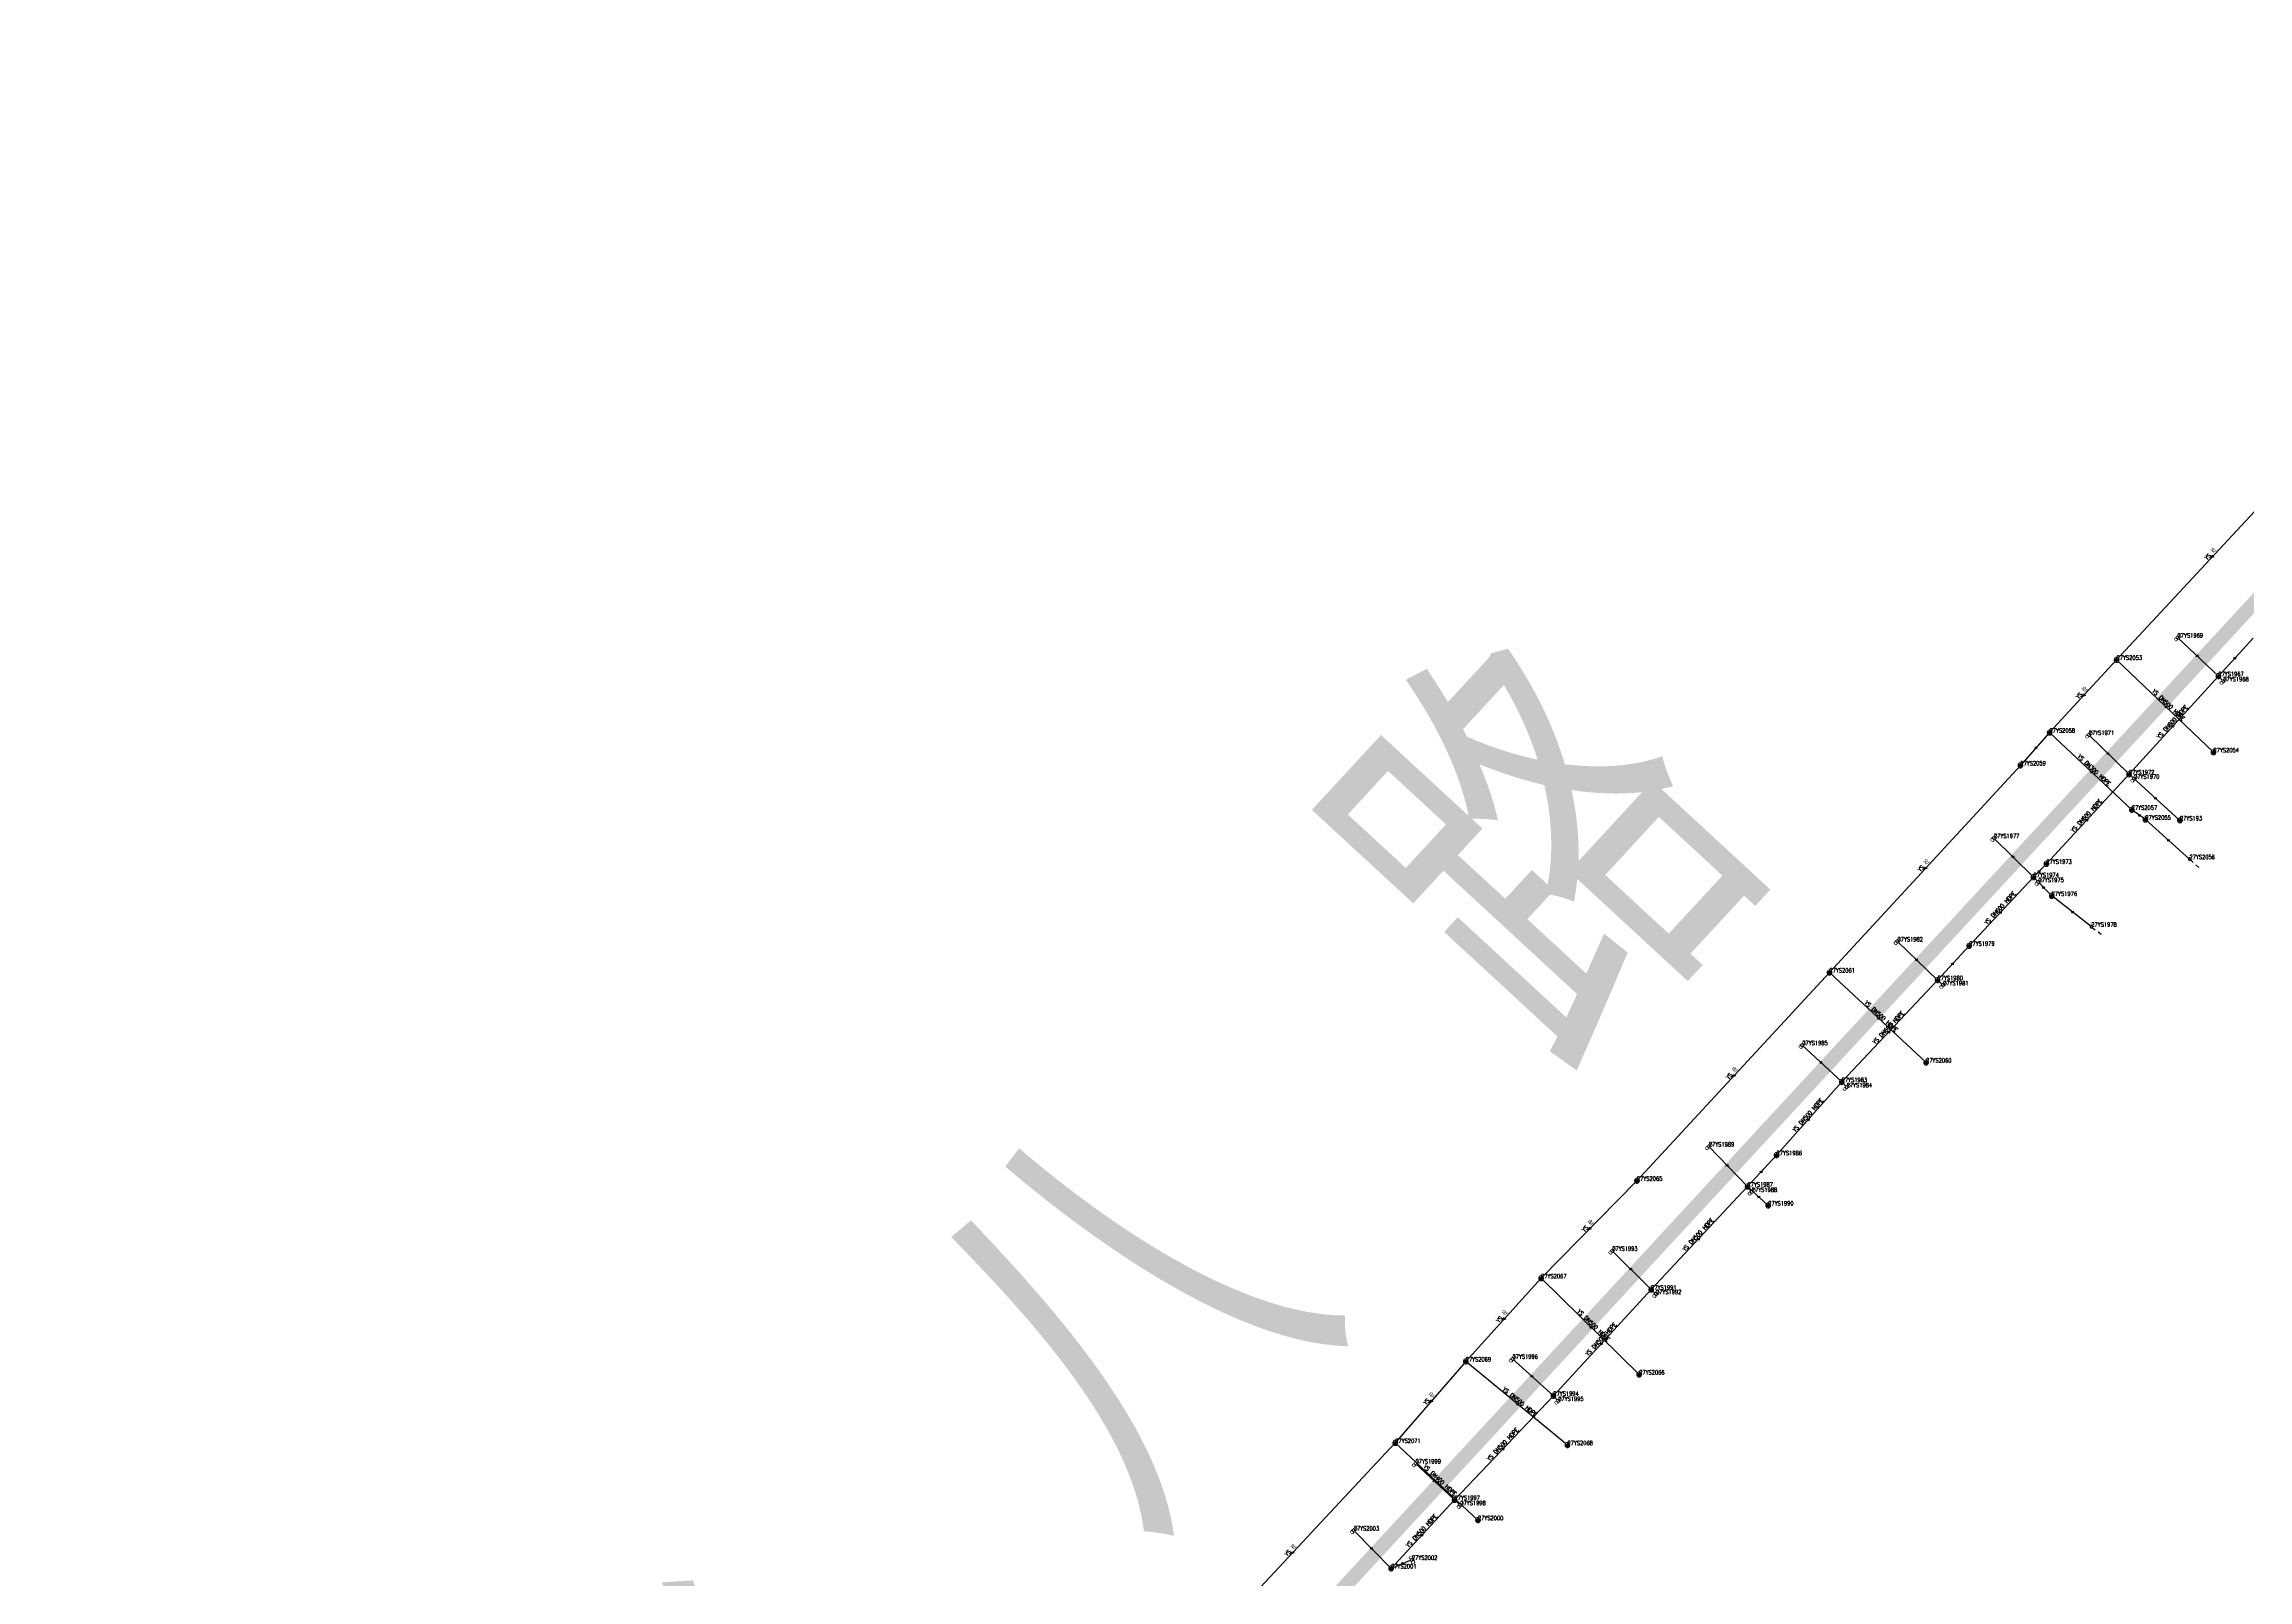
# Model space of a CAD drawing. Extents: x 78813 to 99477, y 2421021 to 2448125.
# Drawn here: x 85138.7 to 85608.6, y 2432754.7 to 2433082.1 of the extents above; entities that cross this region are included whole.
import ezdxf
from ezdxf.enums import TextEntityAlignment as Align

# ---------------------------------------------------------------- set-up
doc = ezdxf.new("R2010")
doc.units = 0
doc.set_wipeout_variables(frame=1)
doc.layers.get('0').update_dxf_attribs({"linetype": 'CONTINUOUS'})
doc.layers.add('DX_YS', color=42, linetype='CONTINUOUS')
doc.layers.add('道路', color=5, linetype='CONTINUOUS')
doc.layers.add('YSANNEXE', color=7, linetype='CONTINUOUS', true_color=0xcc9900)
doc.layers.add('YSLINE', color=7, linetype='CONTINUOUS', true_color=0xcc9900)
doc.layers.add('道路名称', color=7, linetype='CONTINUOUS', lineweight=0)
doc.styles.add('CcNameZT', font='txt.SHX', dxfattribs={"width": 0.8, "bigfont": 'HZTXT.SHX'})
doc.styles.get("Standard").update_dxf_attribs({"font": 'txt.shx', "bigfont": 'hztxt.shx'})
doc.styles.add('宋体0.7', font='', dxfattribs={"width": 0.7})
doc.styles.get('宋体0.7').set_extended_font_data('SimSun')

# ---------------------------------------------------------------- blocks, each defined once
blk = doc.blocks.new('PS雨水井')
blk.add_lwpolyline([(1, 0), (1, 0.07), (0.99, 0.14), (0.98, 0.21), (0.96, 0.28), (0.94, 0.34), (0.91, 0.41), (0.88, 0.47), (0.85, 0.53), (0.81, 0.59), (0.77, 0.64), (0.72, 0.69), (0.67, 0.74), (0.62, 0.79), (0.56, 0.83), (0.5, 0.87), (0.44, 0.9), (0.37, 0.93), (0.31, 0.95), (0.24, 0.97), (0.17, 0.98), (0.1, 0.99), (0.03, 1), (-0.03, 1), (-0.1, 0.99), (-0.17, 0.98), (-0.24, 0.97), (-0.31, 0.95), (-0.37, 0.93), (-0.44, 0.9), (-0.5, 0.87), (-0.56, 0.83), (-0.62, 0.79), (-0.67, 0.74), (-0.72, 0.69), (-0.77, 0.64), (-0.81, 0.59), (-0.85, 0.53), (-0.88, 0.47), (-0.91, 0.41), (-0.94, 0.34), (-0.96, 0.28), (-0.98, 0.21), (-0.99, 0.14), (-1, 0.07), (-1, 0), (-1, -0.07), (-0.99, -0.14), (-0.98, -0.21), (-0.96, -0.28), (-0.94, -0.34), (-0.91, -0.41), (-0.88, -0.47), (-0.85, -0.53), (-0.81, -0.59), (-0.77, -0.64), (-0.72, -0.69), (-0.67, -0.74), (-0.62, -0.79), (-0.56, -0.83), (-0.5, -0.87), (-0.44, -0.9), (-0.37, -0.93), (-0.31, -0.95), (-0.24, -0.97), (-0.17, -0.98), (-0.1, -0.99), (-0.03, -1), (0.03, -1), (0.1, -0.99), (0.17, -0.98), (0.24, -0.97), (0.31, -0.95), (0.37, -0.93), (0.44, -0.9), (0.5, -0.87), (0.56, -0.83), (0.62, -0.79), (0.67, -0.74), (0.72, -0.69), (0.77, -0.64), (0.81, -0.59), (0.85, -0.53), (0.88, -0.47), (0.91, -0.41), (0.94, -0.34), (0.96, -0.28), (0.98, -0.21), (0.99, -0.14), (1, 0)], close=True)
blk.add_wipeout([(1, 0), (1, 0.07), (0.99, 0.14), (0.98, 0.21), (0.96, 0.28), (0.94, 0.34), (0.91, 0.41), (0.88, 0.47), (0.85, 0.53), (0.81, 0.59), (0.77, 0.64), (0.72, 0.69), (0.67, 0.74), (0.62, 0.79), (0.56, 0.83), (0.5, 0.87), (0.44, 0.9), (0.37, 0.93), (0.31, 0.95), (0.24, 0.97), (0.17, 0.98), (0.1, 0.99), (0.03, 1), (-0.03, 1), (-0.1, 0.99), (-0.17, 0.98), (-0.24, 0.97), (-0.31, 0.95), (-0.37, 0.93), (-0.44, 0.9), (-0.5, 0.87), (-0.56, 0.83), (-0.62, 0.79), (-0.67, 0.74), (-0.72, 0.69), (-0.77, 0.64), (-0.81, 0.59), (-0.85, 0.53), (-0.88, 0.47), (-0.91, 0.41), (-0.94, 0.34), (-0.96, 0.28), (-0.98, 0.21), (-0.99, 0.14), (-1, 0.07), (-1, 0), (-1, -0.07), (-0.99, -0.14), (-0.98, -0.21), (-0.96, -0.28), (-0.94, -0.34), (-0.91, -0.41), (-0.88, -0.47), (-0.85, -0.53), (-0.81, -0.59), (-0.77, -0.64), (-0.72, -0.69), (-0.67, -0.74), (-0.62, -0.79), (-0.56, -0.83), (-0.5, -0.87), (-0.44, -0.9), (-0.37, -0.93), (-0.31, -0.95), (-0.24, -0.97), (-0.17, -0.98), (-0.1, -0.99), (-0.03, -1), (0.03, -1), (0.1, -0.99), (0.17, -0.98), (0.24, -0.97), (0.31, -0.95), (0.37, -0.93), (0.44, -0.9), (0.5, -0.87), (0.56, -0.83), (0.62, -0.79), (0.67, -0.74), (0.72, -0.69), (0.77, -0.64), (0.81, -0.59), (0.85, -0.53), (0.88, -0.47), (0.91, -0.41), (0.94, -0.34), (0.96, -0.28), (0.98, -0.21), (0.99, -0.14)])
for p, q in [((-1, 0), (0, 0)), ((-0.88, 0.48), (0, 0.47)), ((0, 1), (0, 0)), ((0, 0.47), (0.88, 0.47)), ((0, 0), (0, -1)), ((0, 0), (1, 0)), ((-0.88, -0.48), (0, -0.48)), ((0, -0.48), (0.88, -0.48))]:
    blk.add_line(p, q)
blk = doc.blocks.new('PS雨篦')
blk.add_lwpolyline([(-1.5, 0.5), (0, 0.5), (1.5, 0.5), (1.5, -0.5), (0, -0.5), (-1.5, -0.5)], close=True)
blk.add_wipeout([(-1.5, 0.5), (0, 0.5), (1.5, 0.5), (1.5, -0.5), (0, -0.5), (-1.5, -0.5)])
for p, q in [((-0.51, -0.5), (-0.51, 0.5)), ((0.49, -0.5), (0.49, 0.5))]:
    blk.add_line(p, q)
blk = doc.blocks.new('PS非普查')
blk.add_lwpolyline([(3.7, 0), (5.3, 0)])
blk.add_wipeout([(0.5, 0), (0.5, 0.03), (0.5, 0.07), (0.49, 0.1), (0.48, 0.14), (0.47, 0.17), (0.46, 0.2), (0.44, 0.23), (0.42, 0.26), (0.4, 0.29), (0.38, 0.32), (0.36, 0.35), (0.33, 0.37), (0.31, 0.39), (0.28, 0.41), (0.25, 0.43), (0.22, 0.45), (0.19, 0.46), (0.15, 0.48), (0.12, 0.49), (0.09, 0.49), (0.05, 0.5), (0.02, 0.5), (-0.02, 0.5), (-0.05, 0.5), (-0.09, 0.49), (-0.12, 0.49), (-0.15, 0.48), (-0.19, 0.46), (-0.22, 0.45), (-0.25, 0.43), (-0.28, 0.41), (-0.31, 0.39), (-0.33, 0.37), (-0.36, 0.35), (-0.38, 0.32), (-0.4, 0.29), (-0.42, 0.26), (-0.44, 0.23), (-0.46, 0.2), (-0.47, 0.17), (-0.48, 0.14), (-0.49, 0.1), (-0.5, 0.07), (-0.5, 0.03), (-0.5, 0), (-0.5, -0.03), (-0.5, -0.07), (-0.49, -0.1), (-0.48, -0.14), (-0.47, -0.17), (-0.46, -0.2), (-0.44, -0.23), (-0.42, -0.26), (-0.4, -0.29), (-0.38, -0.32), (-0.36, -0.35), (-0.33, -0.37), (-0.31, -0.39), (-0.28, -0.41), (-0.25, -0.43), (-0.22, -0.45), (-0.19, -0.46), (-0.15, -0.48), (-0.12, -0.49), (-0.09, -0.49), (-0.05, -0.5), (-0.02, -0.5), (0.02, -0.5), (0.05, -0.5), (0.09, -0.49), (0.12, -0.49), (0.15, -0.48), (0.19, -0.46), (0.22, -0.45), (0.25, -0.43), (0.28, -0.41), (0.31, -0.39), (0.33, -0.37), (0.36, -0.35), (0.38, -0.32), (0.4, -0.29), (0.42, -0.26), (0.44, -0.23), (0.46, -0.2), (0.47, -0.17), (0.48, -0.14), (0.49, -0.1), (0.5, -0.07)])
blk.add_line((0.5, 0), (2.1, 0))
blk.add_lwpolyline([(0.5, 0), (0.5, 0.03), (0.5, 0.07), (0.49, 0.1), (0.48, 0.14), (0.47, 0.17), (0.46, 0.2), (0.44, 0.23), (0.42, 0.26), (0.4, 0.29), (0.38, 0.32), (0.36, 0.35), (0.33, 0.37), (0.31, 0.39), (0.28, 0.41), (0.25, 0.43), (0.22, 0.45), (0.19, 0.46), (0.15, 0.48), (0.12, 0.49), (0.09, 0.49), (0.05, 0.5), (0.02, 0.5), (-0.02, 0.5), (-0.05, 0.5), (-0.09, 0.49), (-0.12, 0.49), (-0.15, 0.48), (-0.19, 0.46), (-0.22, 0.45), (-0.25, 0.43), (-0.28, 0.41), (-0.31, 0.39), (-0.33, 0.37), (-0.36, 0.35), (-0.38, 0.32), (-0.4, 0.29), (-0.42, 0.26), (-0.44, 0.23), (-0.46, 0.2), (-0.47, 0.17), (-0.48, 0.14), (-0.49, 0.1), (-0.5, 0.07), (-0.5, 0.03), (-0.5, 0), (-0.5, -0.03), (-0.5, -0.07), (-0.49, -0.1), (-0.48, -0.14), (-0.47, -0.17), (-0.46, -0.2), (-0.44, -0.23), (-0.42, -0.26), (-0.4, -0.29), (-0.38, -0.32), (-0.36, -0.35), (-0.33, -0.37), (-0.31, -0.39), (-0.28, -0.41), (-0.25, -0.43), (-0.22, -0.45), (-0.19, -0.46), (-0.15, -0.48), (-0.12, -0.49), (-0.09, -0.49), (-0.05, -0.5), (-0.02, -0.5), (0.02, -0.5), (0.05, -0.5), (0.09, -0.49), (0.12, -0.49), (0.15, -0.48), (0.19, -0.46), (0.22, -0.45), (0.25, -0.43), (0.28, -0.41), (0.31, -0.39), (0.33, -0.37), (0.36, -0.35), (0.38, -0.32), (0.4, -0.29), (0.42, -0.26), (0.44, -0.23), (0.46, -0.2), (0.47, -0.17), (0.48, -0.14), (0.49, -0.1), (0.5, -0.07), (0.5, 0)], close=True)
blk = doc.blocks.new('LX')
for p, q in [((-0.866, 0.5), (0, 0)), ((0, 0), (-0.866, -0.5))]:
    blk.add_line(p, q)

msp = doc.modelspace()

# ---------------------------------------------------------------- linework, layer by layer
at = {"layer": 'YSLINE'}
for p, q in [((85621.12, 2432994.51), (85580.57, 2432950.83)), ((85593.57, 2432955.58), (85602.26, 2432947.35)), ((85602.26, 2432947.35), (85609.68, 2432955.45)), ((85580.57, 2432950.83), (85566.28, 2432935.32)), ((85601.22, 2432931.13), (85580.57, 2432950.83)), ((85583.21, 2432926.43), (85602.26, 2432947.35)), ((85603.3, 2432946.26), (85602.26, 2432947.35)), ((85566.28, 2432935.32), (85560.05, 2432928.34)), ((85583.79, 2432918.87), (85566.28, 2432935.32)), ((85574.64, 2432934.83), (85583.21, 2432926.43)), ((85560.05, 2432928.34), (85519.35, 2432884.18)), ((85565.59, 2432907.36), (85583.21, 2432926.43)), ((85594.07, 2432916.62), (85583.21, 2432926.43)), ((85584.27, 2432925.48), (85583.21, 2432926.43)), ((85586.69, 2432916.77), (85583.79, 2432918.87)), ((85596.1, 2432908.36), (85586.69, 2432916.77)), ((85554.42, 2432912.84), (85562.85, 2432904.51)), ((85562.85, 2432904.51), (85565.59, 2432907.36)), ((85549.14, 2432889.88), (85562.85, 2432904.51)), ((85563.89, 2432903.45), (85562.85, 2432904.51)), ((85566.72, 2432900.51), (85562.85, 2432904.51)), ((85575.17, 2432893.96), (85566.72, 2432900.51)), ((85533.85, 2432890.82), (85542.39, 2432882.55)), ((85533.85, 2432890.82), (85542.39, 2432882.55)), ((85542.39, 2432882.55), (85549.14, 2432889.88)), ((85519.35, 2432884.18), (85478.31, 2432839.81)), ((85539.94, 2432865), (85519.35, 2432884.18)), ((85521.96, 2432860.85), (85542.39, 2432882.55)), ((85543.57, 2432881.47), (85542.39, 2432882.55)), ((85513.55, 2432868.71), (85521.96, 2432860.85)), ((85508.08, 2432845.25), (85521.96, 2432860.85)), ((85523.02, 2432859.73), (85521.96, 2432860.85)), ((85493.63, 2432847.1), (85501.88, 2432838.55)), ((85501.88, 2432838.55), (85508.08, 2432845.25)), ((85478.31, 2432839.81), (85457.87, 2432819.01)), ((85481.33, 2432816.59), (85501.88, 2432838.55)), ((85502.79, 2432837.42), (85501.88, 2432838.55)), ((85506.28, 2432834.54), (85501.88, 2432838.55)), ((85473.02, 2432824.88), (85481.33, 2432816.59)), ((85457.87, 2432819.01), (85441.8, 2432801.29)), ((85478.77, 2432798.49), (85457.87, 2432819.01)), ((85460.48, 2432793.97), (85481.33, 2432816.59)), ((85482.36, 2432815.65), (85481.33, 2432816.59)), ((85441.8, 2432801.29), (85426.78, 2432783.92)), ((85463.49, 2432783.45), (85441.8, 2432801.29)), ((85451.78, 2432801.85), (85460.48, 2432793.97)), ((85439.42, 2432771.77), (85460.48, 2432793.97)), ((85461.52, 2432792.86), (85460.48, 2432793.97)), ((85426.78, 2432783.92), (85382.66, 2432736.72)), ((85444.41, 2432767.45), (85426.78, 2432783.92)), ((85431.11, 2432779.52), (85439.42, 2432771.77)), ((85425.89, 2432757.17), (85439.42, 2432771.77)), ((85440.65, 2432770.66), (85439.42, 2432771.77)), ((85417.93, 2432765.25), (85425.89, 2432757.17)), ((85430.33, 2432758.99), (85425.89, 2432757.17))]:
    msp.add_line(p, q, dxfattribs=at)

# ---------------------------------------------------------------- block references
at = {"layer": 'YSANNEXE', "yscale": 0.5, "zscale": 0.5}
for p, xscale, rotation in [((85600.84, 2432972.67), 0.5000000000041096, 226.8912868717683), ((85597.92, 2432951.47), 0.5000000000878982, 316.8456606964688), ((85605.97, 2432951.4), 0.4999999998621667, 47.55549698130921), ((85573.43, 2432943.07), 0.5000000000745004, 227.4642446757911), ((85590.9, 2432940.98), 0.500000000144994, 136.3639552231507), ((85592.74, 2432936.89), 0.4999999998621667, 47.55549698130921), ((85563.17, 2432931.83), 0.5000000000236343, 228.0372024639738), ((85578.93, 2432930.63), 0.4999999999800757, 315.6997451186957), ((85575.04, 2432927.09), 0.5000000000109518, 136.9369130337061), ((85588.64, 2432921.52), 0.4999999998782457, 138.082828643291), ((85574.4, 2432916.89), 0.5000000000658894, 46.98253920664027), ((85591.4, 2432912.56), 0.4999999998782457, 138.082828643291), ((85539.7, 2432906.26), 0.5000000000745004, 227.4642446757911), ((85558.63, 2432908.67), 0.4999999999730048, 315.1267873251608), ((85555.99, 2432897.19), 0.5000000000658894, 46.98253920664027), ((85570.94, 2432897.23), 0.4999999999407779, 142.0935332003444), ((85538.12, 2432886.69), 0.4999999999800757, 315.6997451186957), ((85538.12, 2432886.69), 0.4999999999800757, 315.6997451186957), ((85545.77, 2432886.22), 0.4999999998621667, 47.55549698130921), ((85529.64, 2432874.59), 0.5000000000109518, 136.9369130337061), ((85532.18, 2432871.7), 0.5000000000658894, 46.98253920664027), ((85517.75, 2432864.78), 0.5000000000878982, 316.8456606964688), ((85498.83, 2432861.99), 0.5000000000745004, 227.4642446757911), ((85515.02, 2432853.05), 0.5000000000436156, 48.12845479608112), ((85497.76, 2432842.83), 0.4999999998410176, 313.9808717491615), ((85504.98, 2432841.9), 0.5000000000658894, 46.98253920664027), ((85468.09, 2432829.41), 0.5000000000623607, 225.7453712877373), ((85491.61, 2432827.57), 0.5000000000658894, 46.98253920664027), ((85477.18, 2432820.73), 0.4999999999730048, 315.1267873251608), ((85449.84, 2432810.15), 0.5000000000236343, 228.0372024639738), ((85468.32, 2432808.75), 0.5000000001550294, 135.7909974270936), ((85470.9, 2432805.28), 0.4999999998621667, 47.55549698130921), ((85456.13, 2432797.91), 0.4999999999871826, 317.9915762995381), ((85434.29, 2432792.6), 0.5000000001008229, 229.1831180618362), ((85452.65, 2432792.37), 0.5000000001337086, 140.3746597887513), ((85449.95, 2432782.87), 0.5000000000947901, 46.40958141678438), ((85435.26, 2432775.64), 0.5000000000878982, 316.8456606964688), ((85435.59, 2432775.69), 0.5000000000109518, 136.9369130337061), ((85404.72, 2432760.32), 0.5000000000041096, 226.8912868717683), ((85421.91, 2432761.21), 0.5000000000218291, 314.5538295241302), ((85432.65, 2432764.47), 0.5000000000658894, 46.98253920664027)]:
    msp.add_blockref('LX', p, dxfattribs=dict(at, xscale=xscale, rotation=rotation))

# ---------------------------------------------------------------- texts
at = {"layer": 'DX_YS', "style": 'CcNameZT', "width": 0.8}
for s, rotation, p in [(' YS 砼', 47.133, (85600.66, 2432972.84, 2.04)), (' YS 砼', 47.3502, (85573.24, 2432943.24, 1.93)), (' YS DN500 HDPE', 316.3445, (85591.07, 2432941.16, 1.42)), (' YS DN800 HDPE', 47.6897, (85592.55, 2432937.06, 2.12)), (' YS DN300 HDPE', 316.783, (85575.21, 2432927.27, 0.63)), (' YS DN600 HDPE', 47.2558, (85574.22, 2432917.06, 2.12)), (' YS 砼', 47.3388, (85539.51, 2432906.43, 1.9)), (' YS DN600 HDPE', 46.8622, (85555.81, 2432897.37, 2.22)), (' YS DN500 HDPE', 317.038, (85529.81, 2432874.77, 1.9)), (' YS DN600 HDPE', 46.7322, (85531.99, 2432871.88, 2.52)), (' YS 砼', 47.2321, (85498.65, 2432862.16, 1.97)), (' YS DN500 HDPE', 48.3437, (85514.83, 2432853.22, 2.69)), (' YS 砼', 45.4933, (85467.91, 2432829.59, 1.76)), (' YS DN500 HDPE', 46.9034, (85491.43, 2432827.74, 2.5)), (' YS 砼', 47.8172, (85449.65, 2432810.32, 1.63)), (' YS DN500 HDPE', 315.52, (85468.5, 2432808.93, 1.54)), (' YS DN500 HDPE', 47.3198, (85470.72, 2432805.45, 2.39)), (' YS 砼', 49.1315, (85434.1, 2432792.77, 0.73)), (' YS DN500 HDPE', 320.5654, (85452.81, 2432792.56, 1.29)), (' YS DN500 HDPE', 46.5122, (85449.77, 2432783.04, 2.51)), (' YS 砼', 46.9323, (85404.54, 2432760.5, 1.73))]:
    msp.add_text(s, height=0.9, rotation=rotation, dxfattribs=at).set_placement(p, align=Align.CENTER)

# ---------------------------------------------------------------- next in the draw order: block references
at = {"layer": 'DX_YS', "yscale": 0.5, "zscale": 0.5}
for name, p, xscale, rotation in [('PS雨篦', (85593.57, 2432955.58, 3.6), 0.4999999998736035, 226.5679174368818), ('PS雨篦', (85603.3, 2432946.26, 3.62), 0.4999999999303732, 43.35881322213675), ('PS雨篦', (85574.64, 2432934.83, 3.49), 0.5000000000805441, 225.5433435917642), ('PS雨篦', (85554.42, 2432912.84, 3.55), 0.5000000001306583, 225.2974335156997), ('PS非普查', (85596.1, 2432908.36, 2.19), 0.499999999916781, 318.2076278698964), ('PS非普查', (85575.17, 2432893.96, 2.92), 0.5000000000535237, 322.2000410461713), ('PS雨篦', (85533.85, 2432890.82, 3.55), 0.5000000000218691, 225.9377377846211), ('PS雨篦', (85543.57, 2432881.47, 3.5), 0.5000000001638487, 47.42377135848719), ('PS雨篦', (85513.55, 2432868.71, 3.52), 0.5000000001268917, 226.9892486276186), ('PS雨篦', (85523.02, 2432859.73, 3.55), 0.5000000000143331, 43.42633594777556), ('PS雨篦', (85493.63, 2432847.1, 3.58), 0.4999999999073376, 224.0078316129218), ('PS雨篦', (85473.02, 2432824.88, 3.56), 0.4999999999672185, 225.0310546166564), ('PS雨篦', (85451.78, 2432801.85, 3.53), 0.5000000000341378, 227.8330864603025), ('PS雨篦', (85431.11, 2432779.52, 3.51), 0.5000000000996186, 227.0044271323068), ('PS雨篦', (85440.65, 2432770.66, 3.52), 0.4999999999628574, 48.00508645777908), ('PS雨篦', (85417.93, 2432765.25, 3.69), 0.5000000000532033, 224.5854419684657), ('PS雨篦', (85430.33, 2432758.99, 3.52), 0.499999999854025, 112.2685865825862)]:
    msp.add_blockref(name, p, dxfattribs=dict(at, xscale=xscale, rotation=rotation))
at = {"layer": 'DX_YS', "xscale": 0.5, "yscale": 0.5, "zscale": 0.5}
for p in [(85580.57, 2432950.83, 1.93), (85566.28, 2432935.32, 1.93), (85601.22, 2432931.13, 1.42), (85560.05, 2432928.34, 1.9), (85583.21, 2432926.43, 2.12), (85586.69, 2432916.77, 0.8), (85594.07, 2432916.62, 2.15), (85566.72, 2432900.51, 1.8), (85549.14, 2432889.88, 2.22), (85519.35, 2432884.18, 1.97), (85539.94, 2432865, 1.9), (85508.08, 2432845.25, 2.69), (85478.31, 2432839.81, 1.76), (85506.28, 2432834.54, 2.54), (85457.87, 2432819.01, 1.63), (85481.33, 2432816.59, 2.5), (85441.8, 2432801.29, 0.73), (85478.77, 2432798.49, 1.54), (85460.48, 2432793.97, 2.39), (85426.78, 2432783.92, 1.73), (85463.49, 2432783.45, 1.29), (85444.41, 2432767.45, 1.43), (85425.89, 2432757.17, 2.74)]:
    msp.add_blockref('PS雨水井', p, dxfattribs=at)

# ---------------------------------------------------------------- next in the draw order: block references
for p in [(85602.26, 2432947.35, 2.2), (85583.79, 2432918.87, 0.63), (85542.39, 2432882.55, 2.34), (85521.96, 2432860.85, 2.52), (85439.42, 2432771.77, 2.51)]:
    msp.add_blockref('PS雨水井', p, dxfattribs=at)
at = {"layer": 'DX_YS', "yscale": 0.5, "zscale": 0.5}
for p, xscale, rotation in [((85584.27, 2432925.48, 3.23), 0.5000000000072922, 48.10250367310947), ((85563.89, 2432903.45, 3.36), 0.4999999999727417, 44.53684876440987), ((85502.79, 2432837.42, 3.66), 0.499999999966051, 38.5548144873951), ((85482.36, 2432815.65, 3.59), 0.5000000000339619, 47.70419014136937), ((85461.52, 2432792.86, 3.4), 0.500000000139077, 43.25145819446864)]:
    msp.add_blockref('PS雨篦', p, dxfattribs=dict(at, xscale=xscale, rotation=rotation))
at = {"layer": 'YSANNEXE', "xscale": 0.4999999999349082, "yscale": 0.5, "zscale": 0.5, "rotation": 202.2541016611084}
msp.add_blockref('LX', (85428.11, 2432758.08), dxfattribs=at)

# ---------------------------------------------------------------- next in the draw order: texts
at = {"layer": 'DX_YS', "width": 0.8}
for s, p in [('27YS1969', (85593.57, 2432955.58, 3.6)), ('27YS2053', (85580.57, 2432950.83, 1.93)), ('27YS2058', (85566.28, 2432935.32, 1.93)), ('27YS1971', (85574.64, 2432934.83, 3.49)), ('27YS2054', (85601.22, 2432931.13, 1.42)), ('27YS2059', (85560.05, 2432928.34, 1.9)), ('27YS2055', (85586.69, 2432916.77, 0.8)), ('27YS193', (85594.07, 2432916.62, 2.15)), ('27YS1977', (85554.42, 2432912.84, 3.55)), ('27YS2056', (85596.1, 2432908.36, 2.19)), ('27YS1978', (85575.17, 2432893.96, 2.92)), ('27YS1982', (85533.85, 2432890.82, 3.55)), ('27YS1979', (85549.14, 2432889.88, 2.22)), ('27YS2061', (85519.35, 2432884.18, 1.97)), ('27YS1985', (85513.55, 2432868.71, 3.52)), ('27YS2060', (85539.94, 2432865, 1.9)), ('27YS1989', (85493.63, 2432847.1, 3.58)), ('27YS1986', (85508.08, 2432845.25, 2.69)), ('27YS2065', (85478.31, 2432839.81, 1.76)), ('27YS1990', (85506.28, 2432834.54, 2.54)), ('27YS1993', (85473.02, 2432824.88, 3.56)), ('27YS2067', (85457.87, 2432819.01, 1.63)), ('27YS1996', (85451.78, 2432801.85, 3.53)), ('27YS2069', (85441.8, 2432801.29, 0.73)), ('27YS2066', (85478.77, 2432798.49, 1.54)), ('27YS2071', (85426.78, 2432783.92, 1.73)), ('27YS2068', (85463.49, 2432783.45, 1.29)), ('27YS1999', (85431.11, 2432779.52, 3.51)), ('27YS2003', (85417.93, 2432765.25, 3.69)), ('27YS2000', (85444.41, 2432767.45, 1.43)), ('27YS2001', (85425.89, 2432757.17, 2.74)), ('27YS2002', (85430.33, 2432758.99, 3.52))]:
    msp.add_text(s, height=0.9, dxfattribs=at).set_placement(p)
at = {"layer": 'DX_YS', "style": 'CcNameZT', "width": 0.8}
msp.add_text(' YS DN500 HDPE', height=0.9, rotation=47.1702, dxfattribs=at).set_placement((85432.47, 2432764.64, 2.74), align=Align.CENTER)

# ---------------------------------------------------------------- next in the draw order: block references
at = {"layer": 'DX_YS', "xscale": 0.5, "yscale": 0.5, "zscale": 0.5}
for p in [(85562.85, 2432904.51, 2.07), (85501.88, 2432838.55, 2.64)]:
    msp.add_blockref('PS雨水井', p, dxfattribs=at)
at = {"layer": 'YSANNEXE', "xscale": 0.5000000000068299, "yscale": 0.5, "zscale": 0.5, "rotation": 143.8124065758722}
msp.add_blockref('LX', (85585.24, 2432917.82), dxfattribs=at)

# ---------------------------------------------------------------- next in the draw order: texts
at = {"layer": 'DX_YS', "width": 0.8}
for s, p in [('27YS1967', (85602.26, 2432947.35, 2.2)), ('27YS1968', (85603.3, 2432946.26, 3.62)), ('27YS1972', (85583.21, 2432926.43, 2.12)), ('27YS1970', (85584.27, 2432925.48, 3.23)), ('27YS2057', (85583.79, 2432918.87, 0.63)), ('27YS1976', (85566.72, 2432900.51, 1.8)), ('27YS1980', (85542.39, 2432882.55, 2.34)), ('27YS1981', (85543.57, 2432881.47, 3.5)), ('27YS1983', (85521.96, 2432860.85, 2.52)), ('27YS1984', (85523.02, 2432859.73, 3.55)), ('27YS1991', (85481.33, 2432816.59, 2.5)), ('27YS1992', (85482.36, 2432815.65, 3.59)), ('27YS1994', (85460.48, 2432793.97, 2.39)), ('27YS1995', (85461.52, 2432792.86, 3.4)), ('27YS1997', (85439.42, 2432771.77, 2.51)), ('27YS1998', (85440.65, 2432770.66, 3.52))]:
    msp.add_text(s, height=0.9, dxfattribs=at).set_placement(p)
at = {"layer": 'DX_YS', "style": 'CcNameZT', "width": 0.8}
msp.add_text(' YS DN400 HDPE', height=0.9, rotation=316.93, dxfattribs=at).set_placement((85435.77, 2432775.87, 1.43), align=Align.CENTER)
at = {"layer": '道路名称', "linetype": 'Continuous', "style": '宋体0.7', "width": 0.7}
msp.add_text('平  湾  三  路', height=70, rotation=318.0216, dxfattribs=at).set_placement((85580.74, 2433190.86))

# ---------------------------------------------------------------- next in the draw order: block references
at = {"layer": 'DX_YS', "xscale": 0.5, "yscale": 0.5, "zscale": 0.5}
msp.add_blockref('PS雨水井', (85565.59, 2432907.36, 2.12), dxfattribs=at)
at = {"layer": 'YSANNEXE', "yscale": 0.5, "zscale": 0.5}
for p, xscale, rotation in [((85564.78, 2432902.51), 0.4999999998732122, 134.0721240755114), ((85504.08, 2432836.54), 0.500000000145689, 137.509870812667)]:
    msp.add_blockref('LX', p, dxfattribs=dict(at, xscale=xscale, rotation=rotation))

# ---------------------------------------------------------------- next in the draw order: texts
at = {"layer": 'DX_YS', "width": 0.8}
for s, p in [('27YS1975', (85563.89, 2432903.45, 3.36)), ('27YS1987', (85501.88, 2432838.55, 2.64)), ('27YS1988', (85502.79, 2432837.42, 3.66))]:
    msp.add_text(s, height=0.9, dxfattribs=at).set_placement(p)
at = {"layer": '道路名称', "linetype": 'Continuous', "style": '宋体0.7', "width": 0.7}
msp.add_text('石  化  八  路', height=70, rotation=47.2959, dxfattribs=at).set_placement((85189.33, 2432568.49))
msp.add_text('石  化  八  路', height=70, rotation=47.2959, dxfattribs=at).set_placement((85189.33, 2432568.49))

# ---------------------------------------------------------------- next in the draw order: linework, layer by layer
at = {"layer": '道路', "const_width": 3, "flags": 128}
msp.add_lwpolyline([(85140.83, 2432455.7), (85681.51, 2433040.47)], dxfattribs=at)

# ---------------------------------------------------------------- next in the draw order: block references
at = {"layer": 'YSANNEXE', "xscale": 0.4999999998289463, "yscale": 0.5, "zscale": 0.5, "rotation": 45.83662359235585}
msp.add_blockref('LX', (85564.22, 2432905.93), dxfattribs=at)

# ---------------------------------------------------------------- next in the draw order: texts
at = {"layer": 'DX_YS', "width": 0.8}
for s, p in [('27YS1973', (85565.59, 2432907.36, 2.12)), ('27YS1974', (85562.85, 2432904.51, 2.07))]:
    msp.add_text(s, height=0.9, dxfattribs=at).set_placement(p)

doc.saveas('drawing.dxf')
